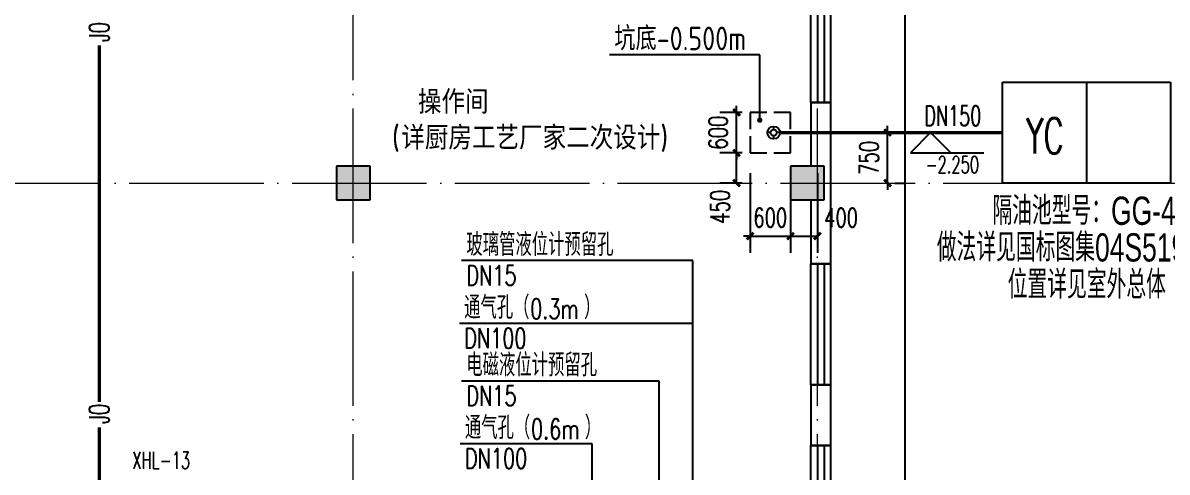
# Model space of a CAD drawing. Extents: x 1475400 to 1714963, y -629303 to -315532.
# Drawn here: x 1549449 to 1566456, y -384009 to -377330 of the extents above; entities that cross this region are included whole.
import ezdxf

# ---------------------------------------------------------------- set-up
doc = ezdxf.new("R2010")
doc.units = 0
doc.header["$LTSCALE"] = 1000
for name, pattern in [('__DASH', [0.35, 0.25, -0.1]), ('DASH', [0.35, 0.25, -0.1]), ('DOTE', [2.42, 2, -0.2, 0.02, -0.2])]:
    doc.linetypes.add(name, pattern=pattern)
for name, color, linetype in [('A-ANNO-IDEN-TEXT', 3, 'Continuous'), ('COLUMN', 255, 'Continuous'), ('P-ANNO-DIMS', 4, 'Continuous'), ('P-ANNO-LEVL', 3, 'Continuous'), ('P-ANNO-TXT', 211, 'Continuous'), ('P-DOMS-IDEN', 7, 'Continuous'), ('P-DOMS-PIPE', 2, 'DASH'), ('P-FLDR', 7, 'Continuous'), ('P-PROT-IDEN', 7, 'Continuous'), ('P-RAIN-IDEN', 171, 'Continuous'), ('P-SPRN-IDEN', 4, 'Continuous'), ('PIPE-市政自来水', 87, 'Continuous'), ('PUB_HATCH', 8, 'Continuous'), ('PUB_TEXT', 7, 'Continuous'), ('TEXT_市政自来水', 7, 'Continuous'), ('WALL', 2, 'Continuous'), ('WINDOW', 4, 'Continuous'), ('建筑底图', 7, 'Continuous')]:
    doc.layers.add(name, color=color, linetype=linetype)
doc.layers.add('DOTE', color=8, linetype='DOTE', lineweight=9)
doc.styles.add('_TCH_DIM', font='SIMPLEX', dxfattribs={"bigfont": 'GBCBIG'})
doc.styles.add('_TWT_DIM', font='SIMPLEX', dxfattribs={"width": 0.8, "height": 3.5, "bigfont": 'HZTXT'})
doc.styles.add('_TWT_DIM_ELE', font='SIMPLEX', dxfattribs={"width": 0.8, "height": 3.5, "bigfont": 'HZTXT'})
doc.styles.add('_TWT_PIPEDN', font='SIMPLEX', dxfattribs={"width": 0.8, "height": 2.5, "bigfont": 'HZTXT'})
doc.styles.add('_TWT_PIPETEXT', font='SIMPLEX', dxfattribs={"width": 0.8, "height": 2.5, "bigfont": 'HZTXT'})
doc.styles.add('_TWT_SERIAL', font='COMPLEX', dxfattribs={"width": 0.8, "height": 3, "bigfont": 'HZTXT'})
doc.styles.add('A_DIM_T3', font='SIMPLEX', dxfattribs={"width": 0.7, "bigfont": 'HZ'})
doc.styles.add('HZ(TK)', font='geniso.shx', dxfattribs={"width": 0.9, "bigfont": 'hztxt.shx'})
doc.styles.get("Standard").update_dxf_attribs({"font": 'geniso.shx', "bigfont": 'hztxt.shx'})
doc.styles.add('中西文等高字体', font='HZTXT_E.shx', dxfattribs={"width": 0.7, "bigfont": 'HZTXT.shx'})
doc.dimstyles.new('_TWT_ARCH&&100', dxfattribs={"dimtxt": 280, "dimasz": 100, "dimexe": 250, "dimexo": 300, "dimgap": 135, "dimtad": 1, "dimdec": 0, "dimzin": 0, "dimdsep": 46, "dimtxsty": 'A_DIM_T3', "dimblk": 'ARCHTICK', "dimcen": 0.09, "dimclrt": 7, "dimazin": 2, "dimtfac": 1, "dimtdec": 0, "dimtix": 1, "dimtmove": 2, "dimatfit": 3, "dimfxl": 1, "dimtolj": 1, "dimtzin": 0, "dimarcsym": 0})

# ---------------------------------------------------------------- blocks, each defined once
blk = doc.blocks.new('$WINLIB2D$00000001')
at = {"color": 0}
for points in [[(-0.5, 0.5), (-0.5, -0.5)], [(-0.5, 0.5), (0.5, 0.5)], [(0.5, -0.5), (0.5, 0.5)], [(0.5, 0.1667), (-0.5, 0.1667)], [(0.5, -0.1667), (-0.5, -0.1667)], [(-0.5, -0.5), (0.5, -0.5)]]:
    blk.add_lwpolyline(points, dxfattribs=at)
blk = doc.blocks.new('sadsdfc')
at = {"layer": 'PUB_HATCH'}
for points in [[(893013.1, -297764.6), (893013.1, -297264.6), (892513.1, -297264.6), (892513.1, -297764.6)], [(899763.1, -297764.6), (899763.1, -297264.6), (899263.1, -297264.6), (899263.1, -297764.6)]]:
    blk.add_hatch(color=256, dxfattribs=at).paths.add_polyline_path(points)
blk.add_lwpolyline([(900963.1, -290864.6), (900963.1, -319814.6)])
at = {"layer": 'COLUMN'}
for p, q in [((893013.1, -297264.6), (892513.1, -297264.6)), ((892513.1, -297264.6), (892513.1, -297764.6)), ((893013.1, -297764.6), (893013.1, -297264.6)), ((899763.1, -297264.6), (899263.1, -297264.6)), ((899263.1, -297264.6), (899263.1, -297764.6)), ((899763.1, -297764.6), (899763.1, -297264.6)), ((892513.1, -297764.6), (893013.1, -297764.6)), ((899263.1, -297764.6), (899763.1, -297764.6))]:
    blk.add_line(p, q, dxfattribs=at)
at = {"layer": 'DOTE'}
for p, q in [((892763.1, -322606.2), (892763.1, -276588.1)), ((899663.1, -322606.2), (899663.1, -276588.1)), ((857973.7, -297514.6), (908177.1, -297514.6))]:
    blk.add_line(p, q, dxfattribs=at)
at = {"layer": 'WALL'}
for p, q in [((899863.1, -296314.6), (899563.1, -296314.6)), ((899563.1, -296314.6), (899563.1, -297264.6)), ((899863.1, -297514.6), (899863.1, -296314.6)), ((899863.1, -298714.6), (899863.1, -297514.6)), ((899563.1, -297764.6), (899563.1, -298714.6)), ((899563.1, -298714.6), (899863.1, -298714.6)), ((899863.1, -300514.6), (899563.1, -300514.6)), ((899563.1, -300514.6), (899563.1, -301414.6)), ((899863.1, -301414.6), (899863.1, -300514.6)), ((899563.1, -301414.6), (899863.1, -301414.6))]:
    blk.add_line(p, q, dxfattribs=at)
at = {"layer": 'WINDOW', "xscale": 1800, "yscale": 300, "zscale": 1800, "rotation": 90}
for p in [(899713.1, -295414.6), (899713.1, -299614.6), (899713.1, -302314.6)]:
    blk.add_blockref('$WINLIB2D$00000001', p, dxfattribs=at)
at = {"layer": 'PUB_TEXT'}
for s, p in [('操作间', (893725.7, -296484.6)), ('(', (893338.7, -297016.5)), ('详厨房工艺厂家二次设计', (893478.7, -297016.5)), (')', (897328.7, -297016.5))]:
    blk.add_text(s, height=350, dxfattribs=at).set_placement(p)
blk = doc.blocks.new('cvfbxcgb')
for p, q in [((-1360307, -481145), (-1360307, -479645)), ((-1360307, -479645), (-1357807, -479645)), ((-1359057, -479645), (-1359057, -481145)), ((-1357807, -479645), (-1357807, -481145)), ((-1357807, -481145), (-1360307, -481145))]:
    blk.add_line(p, q)
blk = doc.blocks.new('_ArchTick')
at = {"color": 0, "linetype": 'ByBlock', "const_width": 0.4}
blk.add_lwpolyline([(-0.5, -0.5), (0.5, 0.5)], dxfattribs=at)
blk = doc.blocks.new('*D375')
at = {"layer": 'Defpoints', "color": 0, "transparency": 16777216}
for p in [(1560057, -379262), (1560440, -379262), (1560440, -379712)]:
    blk.add_point(p, dxfattribs=at)
at = {"layer": 'P-ANNO-DIMS', "color": 0, "lineweight": -2, "transparency": 16777216}
for p, q in [((1560140, -379262), (1559807, -379262)), ((1560057, -379712), (1560057, -379262)), ((1560140, -379712), (1559807, -379712))]:
    blk.add_line(p, q, dxfattribs=at)
at = {"layer": 'P-ANNO-DIMS', "color": 0, "lineweight": -2, "transparency": 16777216, "xscale": 100, "yscale": 100, "zscale": 100}
for p, rotation in [((1560057, -379262), 90), ((1560057, -379712), 270)]:
    blk.add_blockref('_ArchTick', p, dxfattribs=dict(at, rotation=rotation))
at = {"layer": 'P-ANNO-DIMS', "color": 7, "transparency": 16777216, "insert": (1559811, -380064), "char_height": 280, "attachment_point": 5, "rotation": 90, "style": 'A_DIM_T3'}
blk.add_mtext('\\A1;450', dxfattribs=at)
blk = doc.blocks.new('*D376')
at = {"layer": 'Defpoints', "color": 0, "transparency": 16777216}
for p in [(1560057, -378662), (1560440, -378662), (1560440, -379262)]:
    blk.add_point(p, dxfattribs=at)
at = {"layer": 'P-ANNO-DIMS', "color": 0, "lineweight": -2, "transparency": 16777216}
for p, q in [((1560057, -378662), (1560057, -378562)), ((1560140, -378662), (1559807, -378662)), ((1560057, -379262), (1560057, -378662)), ((1560140, -379262), (1559807, -379262)), ((1560057, -379262), (1560057, -379362))]:
    blk.add_line(p, q, dxfattribs=at)
at = {"layer": 'P-ANNO-DIMS', "color": 0, "lineweight": -2, "transparency": 16777216, "xscale": 100, "yscale": 100, "zscale": 100}
for p, rotation in [((1560057, -378662), 270), ((1560057, -379262), 90)]:
    blk.add_blockref('_ArchTick', p, dxfattribs=dict(at, rotation=rotation))
at = {"layer": 'P-ANNO-DIMS', "color": 7, "transparency": 16777216, "insert": (1559782, -378962), "char_height": 280, "attachment_point": 5, "rotation": 90, "style": 'A_DIM_T3'}
blk.add_mtext('\\A1;600', dxfattribs=at)
blk = doc.blocks.new('$TwtSys$00000328')
for p, q in [((-94, 0, 0), (-47, 0, 0)), ((0, 94, 0), (0, 47, 0)), ((47, 0, 0), (94, 0, 0)), ((0, -47, 0), (0, -94, 0))]:
    blk.add_line(p, q)
for radius in [94, 47]:
    blk.add_circle((0, 0, 0), radius)
blk = doc.blocks.new('*D378')
at = {"layer": 'Defpoints', "color": 0, "transparency": 16777216}
for p in [(1562108, -378962), (1562301, -378962), (1562108, -379712)]:
    blk.add_point(p, dxfattribs=at)
at = {"layer": 'P-ANNO-DIMS', "color": 0, "lineweight": -2, "transparency": 16777216}
for p, q in [((1562301, -378962), (1562301, -378862)), ((1562301, -379712), (1562301, -378962)), ((1562408, -378962), (1562551, -378962)), ((1562301, -379712), (1562301, -379812)), ((1562408, -379712), (1562551, -379712))]:
    blk.add_line(p, q, dxfattribs=at)
at = {"layer": 'P-ANNO-DIMS', "color": 0, "lineweight": -2, "transparency": 16777216, "xscale": 100, "yscale": 100, "zscale": 100}
for p, rotation in [((1562301, -378962), 270), ((1562301, -379712), 90)]:
    blk.add_blockref('_ArchTick', p, dxfattribs=dict(at, rotation=rotation))
at = {"layer": 'P-ANNO-DIMS', "color": 7, "transparency": 16777216, "insert": (1562026, -379337), "char_height": 280, "attachment_point": 5, "rotation": 90, "style": 'A_DIM_T3'}
blk.add_mtext('\\A1;750', dxfattribs=at)
blk = doc.blocks.new('*D379')
at = {"layer": 'Defpoints', "color": 0, "transparency": 16777216}
for p in [(1560258, -379262), (1560858, -379262), (1560858, -380500)]:
    blk.add_point(p, dxfattribs=at)
at = {"layer": 'P-ANNO-DIMS', "color": 0, "lineweight": -2, "transparency": 16777216}
for p, q in [((1560258, -379562), (1560258, -380750)), ((1560858, -379562), (1560858, -380750)), ((1560258, -380500), (1560158, -380500)), ((1560258, -380500), (1560858, -380500)), ((1560858, -380500), (1560958, -380500))]:
    blk.add_line(p, q, dxfattribs=at)
at = {"layer": 'P-ANNO-DIMS', "color": 0, "lineweight": -2, "transparency": 16777216, "xscale": 100, "yscale": 100, "zscale": 100}
blk.add_blockref('_ArchTick', (1560258, -380500), dxfattribs=at)
at = {"layer": 'P-ANNO-DIMS', "color": 0, "lineweight": -2, "transparency": 16777216, "xscale": 100, "yscale": 100, "zscale": 100, "rotation": 180}
blk.add_blockref('_ArchTick', (1560858, -380500), dxfattribs=at)
at = {"layer": 'P-ANNO-DIMS', "color": 7, "transparency": 16777216, "insert": (1560558, -380225), "char_height": 280, "attachment_point": 5, "style": 'A_DIM_T3'}
blk.add_mtext('\\A1;600', dxfattribs=at)
blk = doc.blocks.new('*D380')
at = {"layer": 'Defpoints', "color": 0, "transparency": 16777216}
for p in [(1560858, -379262), (1561258, -379262), (1561258, -380500)]:
    blk.add_point(p, dxfattribs=at)
at = {"layer": 'P-ANNO-DIMS', "color": 0, "lineweight": -2, "transparency": 16777216}
for p, q in [((1560858, -379562), (1560858, -380750)), ((1561258, -379562), (1561258, -380750)), ((1560858, -380500), (1561258, -380500))]:
    blk.add_line(p, q, dxfattribs=at)
at = {"layer": 'P-ANNO-DIMS', "color": 0, "lineweight": -2, "transparency": 16777216, "xscale": 100, "yscale": 100, "zscale": 100, "rotation": 180}
blk.add_blockref('_ArchTick', (1560858, -380500), dxfattribs=at)
at = {"layer": 'P-ANNO-DIMS', "color": 0, "lineweight": -2, "transparency": 16777216, "xscale": 100, "yscale": 100, "zscale": 100}
blk.add_blockref('_ArchTick', (1561258, -380500), dxfattribs=at)
at = {"layer": 'P-ANNO-DIMS', "color": 7, "transparency": 16777216, "insert": (1561610, -380225), "char_height": 280, "attachment_point": 5, "style": 'A_DIM_T3'}
blk.add_mtext('\\A1;400', dxfattribs=at)

msp = doc.modelspace()

# ---------------------------------------------------------------- linework, layer by layer
at = {"color": 4, "linetype": '__DASH'}
msp.add_lwpolyline([(1560258.3, -379262.2), (1560858.3, -379262.2), (1560858.3, -378662.2), (1560258.3, -378662.2)], close=True, dxfattribs=at)
at = {"layer": 'A-ANNO-IDEN-TEXT', "color": 3}
for p, q in [((1559408.1, -380865), (1555969.9, -380865)), ((1559408.1, -389587.2), (1559408.1, -380865)), ((1559408.1, -381800.3), (1555936.9, -381800.3)), ((1559408, -388962.2), (1559408.1, -381800.3)), ((1558908.1, -382654.9), (1555969.3, -382654.9)), ((1558908.1, -389587.2), (1558908.1, -382654.9)), ((1557908, -383586.5), (1555948, -383586.5)), ((1557908, -388962.2), (1557908, -383586.5))]:
    msp.add_line(p, q, dxfattribs=at)
at = {"layer": 'P-ANNO-LEVL'}
for p, q in [((1562941.4, -378962.2), (1562641.4, -379262.2)), ((1562941.4, -378962.2), (1563241.4, -379262.2)), ((1562641.4, -379262.2), (1563734.3, -379262.2))]:
    msp.add_line(p, q, dxfattribs=at)
at = {"layer": 'P-DOMS-PIPE', "const_width": 50}
msp.add_lwpolyline([(1560702.3, -378962.2), (1564006.9, -378962.2)], dxfattribs=at)
at = {"layer": 'P-SPRN-IDEN', "color": 3}
for p, q in [((1560401.8, -377806.8), (1558169.6, -377806.8)), ((1560401.8, -378776), (1560401.8, -377806.8))]:
    msp.add_line(p, q, dxfattribs=at)
at = {"layer": 'P-SPRN-IDEN', "color": 3, "const_width": 40}
msp.add_lwpolyline([(1560401.8, -378796, 1), (1560401.8, -378756, 1)], format="xyb", close=True, dxfattribs=at)
at = {"layer": 'PIPE-市政自来水', "const_width": 50}
for points in [[(1550583.4, -382967.2), (1550583.4, -377665.6)], [(1550583.4, -385889.8), (1550583.4, -383341.5)]]:
    msp.add_lwpolyline(points, dxfattribs=at)

# ---------------------------------------------------------------- block references
at = {"layer": 'P-FLDR', "rotation": 180}
msp.add_blockref('$TwtSys$00000328', (1560608.3, -378962.2), dxfattribs=at)
at = {"layer": 'P-RAIN-IDEN'}
msp.add_blockref('cvfbxcgb', (2924314.1, 101432.6, 3000), dxfattribs=at)
at = {"layer": '建筑底图'}
msp.add_blockref('sadsdfc', (661595.2, -82197.6), dxfattribs=at)

# ---------------------------------------------------------------- texts
at = {"layer": 'A-ANNO-IDEN-TEXT', "color": 7, "style": '_TCH_DIM'}
for s, height, p in [('玻璃管液位计预留孔', 337.59, (1556039.9, -380795)), ('通气孔（', 337.59, (1556006.9, -381730.3)), ('）', 337.6, (1557789.9, -381730.3)), ('电磁液位计预留孔', 337.59, (1556039.3, -382584.9)), ('通气孔（', 337.59, (1556018, -383516.5)), ('）', 337.6, (1557801, -383516.5))]:
    msp.add_text(s, height=height, dxfattribs=at).set_placement(p)
at = {"layer": 'A-ANNO-IDEN-TEXT', "color": 7, "style": '_TCH_DIM', "width": 0.705882}
for s, p in [('DN15', (1556039.9, -381232.5)), ('0.3m', (1556989.9, -381730.3)), ('DN100', (1556006.9, -382167.8)), ('DN15', (1556039.3, -383022.4)), ('0.6m', (1557001, -383516.5)), ('DN100', (1556018, -383954))]:
    msp.add_text(s, height=297.5, dxfattribs=at).set_placement(p)
at = {"layer": 'P-ANNO-LEVL', "color": 7, "style": '_TWT_DIM_ELE', "width": 0.64}
msp.add_text('-2.250', height=250, dxfattribs=at).set_placement((1562866.2, -379562.2))
at = {"layer": 'P-ANNO-TXT', "style": '_TWT_DIM', "width": 0.64}
msp.add_text('YC', height=525, dxfattribs=at).set_placement((1564359.3, -379271.5, 3000))
at = {"layer": 'P-ANNO-TXT', "color": 1, "style": '中西文等高字体', "width": 0.7}
for s, p in [('隔油池型号：', (1563858.8, -380332.8, 3000)), ('GG-4F', (1565622.8, -380332.8, 3000)), ('做法详见国标图集', (1563033, -380877.6, 3000)), ('04S519-', (1565385, -380877.6, 3000)), ('位置详见室外总体', (1564086.5, -381430.5, 3000))]:
    msp.add_text(s, height=420, dxfattribs=at).set_placement(p)
at = {"layer": 'P-DOMS-IDEN', "style": '_TWT_PIPEDN', "width": 0.64}
msp.add_text('DN150', height=300, dxfattribs=at).set_placement((1562846.4, -378862.2))
at = {"layer": 'P-PROT-IDEN', "color": 7, "linetype": 'ByBlock', "style": '_TWT_SERIAL', "width": 0.64}
msp.add_text('XHL-13', height=250, dxfattribs=at).set_placement((1551076.4, -383958.7, -3800))
at = {"layer": 'P-SPRN-IDEN', "color": 7, "style": 'HZ(TK)', "width": 0.9}
for s, p in [('坑底', (1558239.6, -377736.8)), ('-0.500m', (1558869.6, -377736.8))]:
    msp.add_text(s, height=350, dxfattribs=at).set_placement(p)
at = {"layer": 'TEXT_市政自来水', "style": '_TWT_PIPETEXT', "width": 0.64}
for p in [(1550733.4, -377615.6), (1550733.4, -383291.5)]:
    msp.add_text('J0', height=300, rotation=90, dxfattribs=at).set_placement(p)

# ---------------------------------------------------------------- dimensions: what is measured, and where the dimension line sits
at = {"layer": 'P-ANNO-DIMS'}
for p1, p2, distance, picture, middle in [((1560439.7, -379262.2), (1560439.7, -378662.2), 382.9, '*D376', (1559781.8, -378962.2)), ((1562107.6, -379712.2), (1562107.6, -378962.2), -193.6, '*D378', (1562026.2, -379337.2))]:
    dim = msp.add_aligned_dim(p1=p1, p2=p2, distance=distance, dimstyle='_TWT_ARCH&&100', dxfattribs=at)
    dim.commit()
    dim.dimension.update_dxf_attribs({"geometry": picture, "text_midpoint": middle})
for base, p1, p2, angle, picture, middle in [((1560056.8, -379262.2), (1560439.7, -379712.2), (1560439.7, -379262.2), 90, '*D375', (1559810.8, -380064.2)), ((1561258.3, -380500.5), (1560858.3, -379262.2), (1561258.3, -379262.2), 0, '*D380', (1561610.3, -380225.5))]:
    dim = msp.add_linear_dim(base=base, p1=p1, p2=p2, angle=angle, dimstyle='_TWT_ARCH&&100', dxfattribs=at)
    dim.commit()
    dim.dimension.update_dxf_attribs({"geometry": picture, "text_midpoint": middle, "dimtype": 161})
dim = msp.add_aligned_dim(p1=(1560257.8, -379262.2), p2=(1560858.3, -379262.2), distance=-1238.2, text='600', dimstyle='_TWT_ARCH&&100', dxfattribs=at)
dim.commit()
dim.dimension.update_dxf_attribs({"geometry": '*D379', "text_midpoint": (1560558.1, -380225.5)})

doc.saveas('drawing.dxf')
